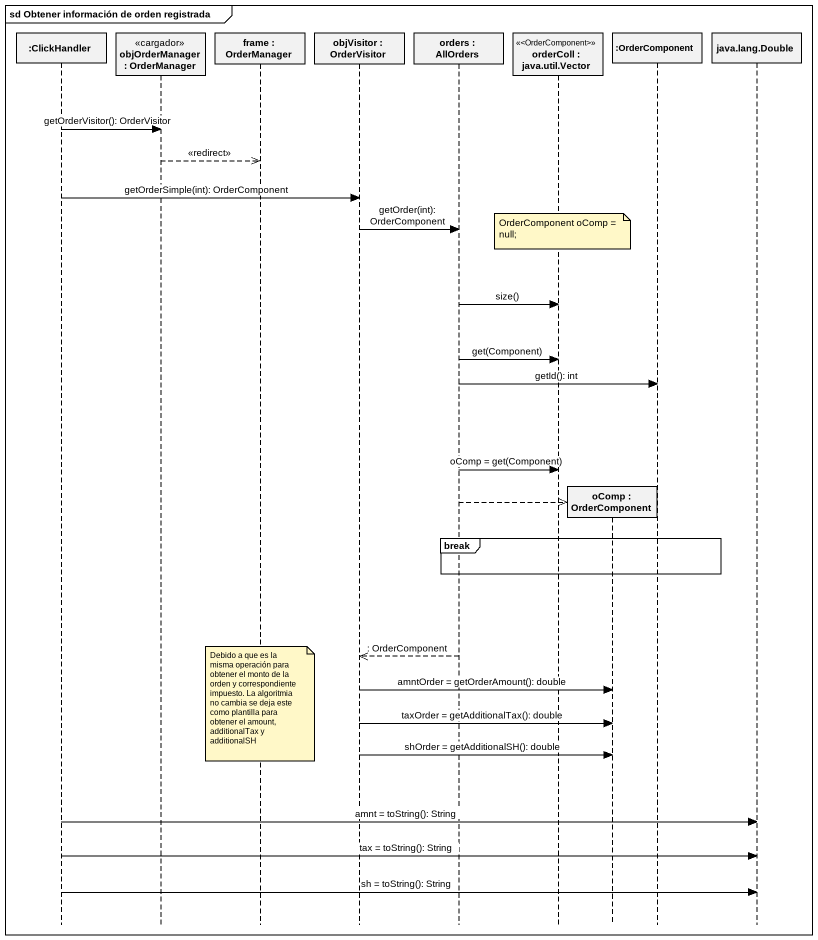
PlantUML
@startuml
mainframe sd Obtener información de orden registrada
hide footbox
participant ":ClickHandler" as ClickHandler
participant "objOrderManager : OrderManager" as objOrderManager <<cargador>>
participant "frame : OrderManager" as frame_
participant "objVisitor : OrderVisitor" as objVisitor
participant "orders : AllOrders" as orders
participant "orderColl : java.util.Vector" as orderColl <<OrderComponent>>
participant "oComp : OrderComponent" as oComp
participant ":OrderComponent" as OrderComponent
participant "java.lang.Double" as java_lang_Double

ClickHandler -> objOrderManager : getOrderVisitor(): OrderVisitor
objOrderManager -->> frame_ : <<redirect>>
ClickHandler -> objVisitor : getOrderSimple(int): OrderComponent
objVisitor -> orders : getOrder(int): OrderComponent
note over orderColl : OrderComponent oComp = null;
orders -> orderColl : size()
orders -> orderColl : get(Component)
orders -> OrderComponent : getId(): int
orders -> orderColl : oComp = get(Component)
orders -->> oComp **
break
end
orders -->> objVisitor : : OrderComponent
objVisitor -> oComp : amntOrder = getOrderAmount(): double
note over frame_ : Debido a que es la misma operación para obtener el monto de la orden y correspondiente impuesto. La algoritmia no cambia se deja este como plantilla para obtener el amount, additionalTax y additionalSH
objVisitor -> oComp : taxOrder = getAdditionalTax(): double
objVisitor -> oComp : shOrder = getAdditionalSH(): double
ClickHandler -> java_lang_Double : amnt = toString(): String
ClickHandler -> java_lang_Double : tax = toString(): String
ClickHandler -> java_lang_Double : sh = toString(): String
@enduml
